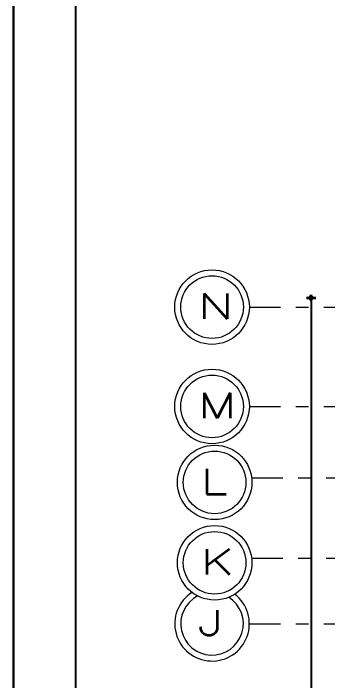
# Model space of a CAD drawing. Header units: metres. Extents: x -50 to 76, y -61 to 14.
# Drawn here: x 16.25 to 18.78, y 3.62 to 8.99 of the extents above; entities that cross this region are included whole.
import ezdxf

# ---------------------------------------------------------------- set-up
doc = ezdxf.new("R2010")
doc.units = ezdxf.units.M
doc.header["$MEASUREMENT"] = 0
doc.linetypes.add('CENTERX2', pattern=[4, 2.5, -0.5, 0.5, -0.5])
doc.linetypes.add('DASHDOT2', pattern=[0.5, 0.25, -0.125, 0, -0.125])
for name, color, linetype, lineweight in [('_TXT1', 7, 'Continuous', 0), ('achurados', 251, 'Continuous', 0), ('COTAS', 251, 'Continuous', 35), ('EJES', 251, 'CENTERX2', 0), ('F-PLANO 3', 81, 'Continuous', 20)]:
    doc.layers.add(name, color=color, linetype=linetype, lineweight=lineweight)
doc.styles.add('cotas', font='romans.shx')
doc.styles.add('ROMANS', font='romans', dxfattribs={"width": 0.7})
doc.dimstyles.new('COT-50', dxfattribs={"dimscale": 0.5, "dimtxt": 0.18, "dimasz": 0.05, "dimexe": 0.08, "dimexo": 0.1, "dimgap": 0.06, "dimtad": 1, "dimzin": 4, "dimdsep": 46, "dimtxsty": 'cotas', "dimblk1": 'COTA', "dimblk2": 'COTA', "dimsah": 1, "dimcen": 0.09, "dimse1": 1, "dimse2": 1, "dimclrd": 256, "dimclre": 253, "dimclrt": 14, "dimadec": 0, "dimazin": 0, "dimtfac": 1, "dimtix": 1, "dimtmove": 0, "dimatfit": 3, "dimldrblk": 'COTA', "dimfxl": 1, "dimtfill": 1, "dimtfillclr": 256, "dimtolj": 1, "dimtzin": 12, "dimarcsym": 0})

# ---------------------------------------------------------------- blocks, each defined once
blk = doc.blocks.new('FORMATO')
for p, q in [((-116.3871, -41.2723), (-116.3871, -6.2723)), ((-116.3871, -6.2723), (-116.3871, -41.2723)), ((-116.3871, -6.2723), (-116.3871, -41.2723)), ((-115.8871, -6.7723), (-115.8871, -40.7723))]:
    blk.add_line(p, q)
blk = doc.blocks.new('COTA')
for p, q in [((-1, 0), (1, 0)), ((0, 1.5), (0, -1.5))]:
    blk.add_line(p, q)
blk.add_circle((0, 0), 0.5)
blk = doc.blocks.new('*D597')
at = {"layer": 'COTAS', "lineweight": -2, "transparency": 16777216}
blk.add_line((18.6419, 6.675), (18.6419, -5.725), dxfattribs=at)
at = {"layer": 'Defpoints', "color": 0, "transparency": 16777216}
for p in [(21.8054, 6.7), (18.6419, -5.75), (19.3054, -5.75)]:
    blk.add_point(p, dxfattribs=at)
at = {"layer": 'COTAS', "lineweight": -2, "transparency": 16777216, "xscale": 0.025, "yscale": 0.025, "zscale": 0.025}
for p, rotation in [((18.6419, 6.7), 90), ((18.6419, -5.75), 270)]:
    blk.add_blockref('COTA', p, dxfattribs=dict(at, rotation=rotation))
at = {"layer": 'COTAS', "color": 14, "transparency": 16777216, "insert": (18.5669, 0.475), "char_height": 0.09, "attachment_point": 5, "rotation": 90, "style": 'cotas', "bg_fill": 3, "box_fill_scale": 1.25, "bg_fill_color": 256, "bg_fill_true_color": 13158600, "bg_fill_transparency": 0}
blk.add_mtext('\\A1;12.45', dxfattribs=at)

msp = doc.modelspace()

# ---------------------------------------------------------------- linework, layer by layer
at = {"layer": 'achurados', "color": 251, "linetype": 'ByBlock'}
for centre in [(17.8458, 6.625), (17.8458, 5.825), (17.8666, 5.2134), (17.8666, 4.5659)]:
    msp.add_circle(centre, 0.3, dxfattribs=at)
msp.add_arc((17.8458, 4.075), 0.3, 122.6039, 52.5466, dxfattribs=at)
at = {"layer": 'EJES', "linetype": 'DASHDOT2'}
for p, q in [((18.1458, 6.625), (41.6873, 6.625)), ((18.1458, 5.825), (41.6873, 5.825)), ((18.1644, 5.25), (41.6826, 5.25)), ((18.1644, 4.6025), (41.6826, 4.6025)), ((18.1458, 4.075), (41.7549, 4.075))]:
    msp.add_line(p, q, dxfattribs=at)
at = {"layer": 'F-PLANO 3', "color": 1, "linetype": 'ByBlock'}
for centre in [(17.8458, 6.625), (17.8458, 5.825), (17.8666, 5.2134), (17.8666, 4.5659)]:
    msp.add_circle(centre, 0.252, dxfattribs=at)
msp.add_arc((17.8458, 4.075), 0.252, 117.3668, 57.7837, dxfattribs=at)

# ---------------------------------------------------------------- block references
msp.add_blockref('FORMATO', (132.6344, 20.4718))

# ---------------------------------------------------------------- texts
at = {"layer": '_TXT1', "style": 'ROMANS', "width": 1.5}
for s, p in [('N', (17.7298, 6.5314)), ('M', (17.7298, 5.7314)), ('L', (17.7506, 5.1198)), ('K', (17.7506, 4.4723)), ('J', (17.7298, 3.9814))]:
    msp.add_text(s, height=0.2042, dxfattribs=at).set_placement(p)

# ---------------------------------------------------------------- next in the draw order: dimensions: what is measured, and where the dimension line sits
at = {"layer": 'COTAS'}
dim = msp.add_linear_dim(base=(18.6419, -5.75), p1=(21.8054, 6.7), p2=(19.3054, -5.75), angle=90, dimstyle='COT-50', dxfattribs=at)
dim.commit()
dim.dimension.update_dxf_attribs({"geometry": '*D597', "text_midpoint": (18.5669, 0.475)})

doc.saveas('drawing.dxf')
